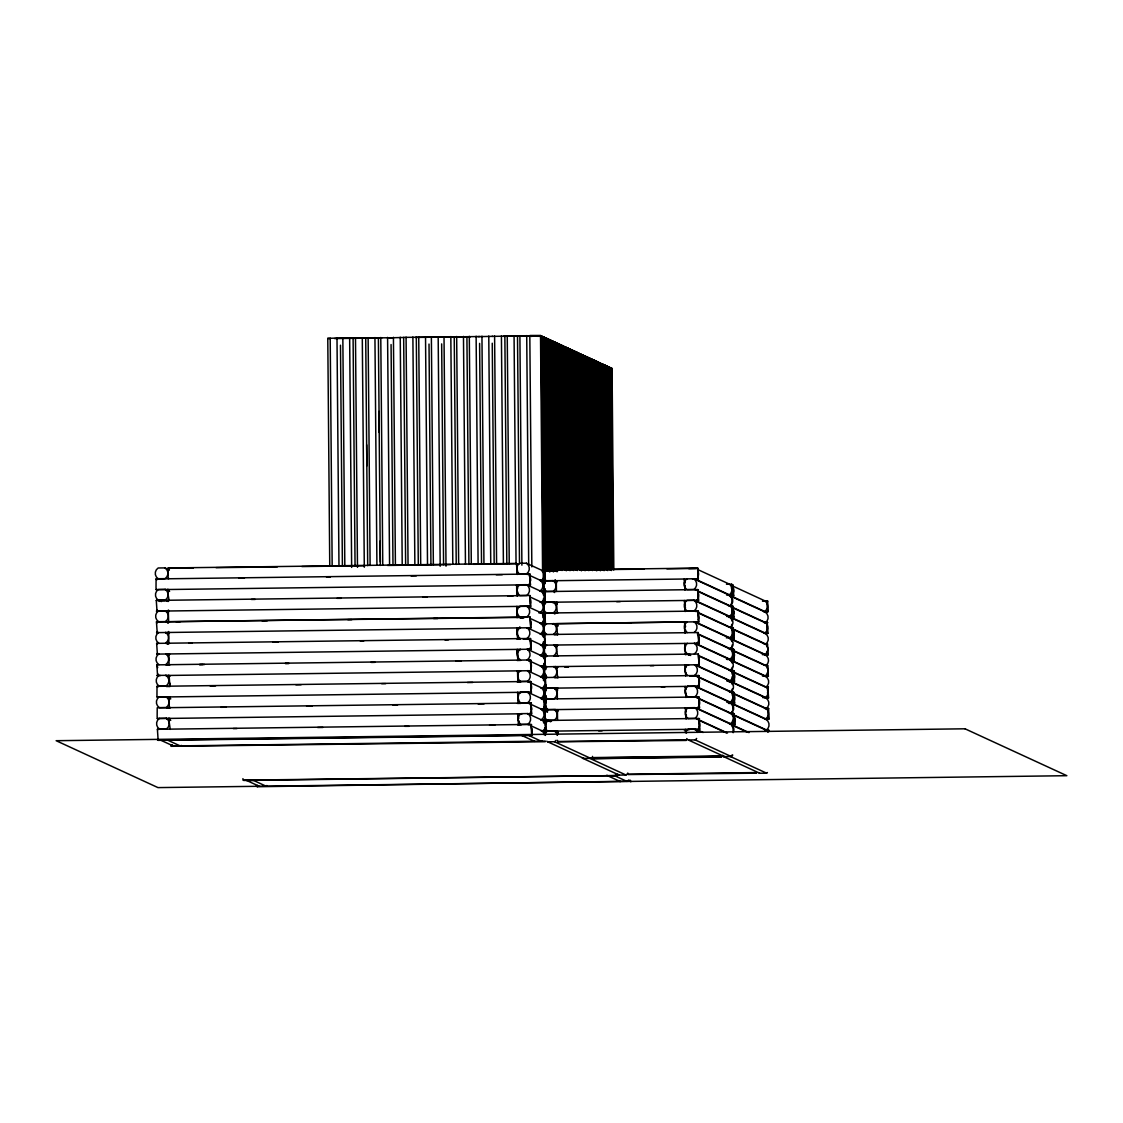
<?xml version="1.0" encoding="UTF-8"?>
<svg xmlns="http://www.w3.org/2000/svg" width="1123" height="1123" viewBox="0 0 1123 1123"><rect width="100%" height="100%" fill="white"/><g stroke="black" fill="none" stroke-linecap="round" stroke-linejoin="round"><path stroke-width="1.5" d="M517.464 570.287L517.24 574.471L516.482 563.423L168.169 567.985L168.113 577.236L168.268 578.738L168.997 578.429M517.661 591.765L517.422 595.948M518.405 677.702L518.166 681.886L517.422 670.838L518.363 674.544M518.601 699.18L518.363 703.363L517.605 692.315L518.545 696.021M518.784 720.657L518.545 724.84L517.801 713.807L518.77 718.538M156.911 589.364L156.181 589.673L156.013 588.171L156.083 578.935L529.677 574.035L530.421 585.083L526.926 585.125M557.387 735.256L557.626 731.073M685.241 585.883L685.002 590.066L684.244 579.019L685.184 582.725M685.423 607.361L685.184 611.544L684.44 600.51L685.409 605.241M686.167 693.298L685.942 697.481L685.184 686.434L686.069 689.143M686.364 714.775L686.125 718.959L685.367 707.911L686.307 711.617M545.75 644.981L545.02 645.29L544.866 643.788L544.936 634.551L698.141 632.544L698.885 643.577L695.404 643.633M731.466 588.382L731.705 584.199L726.483 584.255M732.224 674.305L732.463 670.122L728.981 670.164M732.407 695.783L732.645 691.6L729.164 691.642M734.793 724.686L734.049 713.638L734.793 724.686L731.312 724.728M767.57 690.968L767.809 686.771L768.553 697.818L765.072 697.86M170.078 683.275L169.868 686.448L169.11 675.4L169.854 676.383M546.269 685.395L546.059 688.553L545.301 677.506L698.52 675.513L699.264 686.546L695.783 686.602M685.591 629.863L685.367 633.035M685.971 672.831L685.746 676.004L685.002 664.956L685.886 667.666M685.339 732.561L685.563 729.403L686.49 733.094M732.617 716.249L732.828 713.091L729.346 713.133M767.206 646.974L767.43 643.816L763.949 643.858M767.388 668.466L767.613 665.293L764.131 665.335M157.782 673.688L157.585 675.906L156.841 664.858L530.421 659.959L531.179 671.007L527.67 671.049M556.32 580.703L556.404 591.442M557.331 603.977L556.503 602.181L557.261 613.228L557.401 611.867M557.541 645.444L556.882 645.149L556.643 650.385L557.626 656.183M557.724 666.936L557.064 666.627L556.826 671.863L557.822 677.674M557.247 688.104L557.345 698.857M685.746 652.295L685.563 654.512L684.805 643.465L685.69 646.174M767.992 731.957L768.174 729.739L764.693 729.782M157.164 610.098L157.023 611.459L156.279 600.412L529.859 595.513L530.618 606.56L527.108 606.602M157.36 631.575L157.22 632.937L156.462 621.889L530.056 617.004L530.8 628.038L527.291 628.094M157.543 653.053L157.402 654.414L156.644 643.367L530.238 638.482L530.997 649.529L527.487 649.571M257.364 785.37L257.223 786.718L630.887 781.215M545.259 579.791L545.118 581.153L544.36 570.105L697.58 568.098L698.324 579.145L693.102 579.215M546.564 730.161L546.438 731.522L545.68 720.475L698.885 718.467L699.643 729.515L694.421 729.585M557.584 633.344L557.443 634.706L556.685 623.658L684.623 621.988L685.591 626.732M617.439 774.21L617.299 775.572L243.719 780.457L242.891 778.66M527.852 692.54L531.361 692.484L530.618 681.45L157.023 686.335L156.953 695.586L157.122 697.074L157.852 696.765M528.049 714.017L531.558 713.975L530.8 702.928L157.22 707.813L157.15 717.064L157.304 718.566L158.048 718.257M168.745 632.431L168.829 643.17M157.402 729.304L158.146 740.338L531.74 735.453L531.979 731.27L530.982 724.405L157.402 729.304L158.062 729.599M168.927 653.923L169.026 664.662M170.135 707.322L169.391 707.616L169.236 706.128L169.306 696.878L170.12 698.674M545.315 741.096L171.735 745.995M529.677 574.035L530.421 585.083M529.859 595.513L530.618 606.56M530.056 617.004L530.8 628.038M530.238 638.482L530.997 649.529M530.421 659.959L531.179 671.007M530.618 681.45L531.361 692.484M543.181 580.296L543.939 591.344L543.841 580.605L539.672 580.338M530.8 702.928L531.558 713.975M543.364 601.774L544.122 612.821L544.023 602.082L539.854 601.83M695.039 600.665L698.52 600.623L697.762 589.575L544.557 591.582L545.301 602.63M530.982 724.405L531.74 735.453M543.56 623.265L544.304 634.298L544.22 623.56L540.051 623.307M695.221 622.142L698.703 622.1L697.945 611.052L544.739 613.06L545.497 624.107M543.743 644.742L544.501 655.79L544.402 645.037L540.233 644.784M695.6 665.111L699.082 665.069L698.324 654.021L545.118 656.029L545.048 665.279L545.216 666.767L545.946 666.472M543.925 666.22L544.683 677.267L544.585 666.529L540.416 666.276M544.122 687.711L544.866 698.745L544.781 688.006L540.612 687.753M694.225 708.094L699.447 708.037L698.703 696.99L545.497 698.997L545.427 708.234L545.581 709.736L546.325 709.427M544.304 709.189L545.062 720.236L544.964 709.483L540.795 709.231M540.991 730.708L544.487 730.666L544.262 734.849A6.401 6.359 -65.3 0 0 541.384 730.582M557.443 709.596L557.541 720.334M686.392 739.832L558.454 741.503M721.289 755.905L593.365 757.576M756.635 772.554L628.712 774.238M684.623 621.988L684.721 632.726M697.58 568.098L698.324 579.145M697.762 589.575L698.52 600.623M697.945 611.052L698.703 622.1M698.141 632.544L698.885 643.577M698.324 654.021L699.082 665.069M698.52 675.513L699.264 686.546M698.703 696.99L699.447 708.037M698.885 718.467L699.643 729.515M728.981 595.288L732.463 595.232L731.705 584.199M731.901 605.676L732.645 616.724L732.547 605.971L728.406 605.718M733.67 595.794L732.926 584.746L732.673 592.074L733.67 595.794L730.189 595.836M732.084 627.153L732.828 638.201L732.743 627.462L728.602 627.196M733.866 617.271L733.108 606.238L732.87 613.551L733.866 617.271L728.645 617.341M728.785 648.687L732.266 648.631L733.024 659.678L733.487 649.192L730.006 649.234M734.049 638.762L733.291 627.715L733.052 635.028L734.049 638.762L730.568 638.805M592.986 757.786L593.73 758.769L721.738 756.481M730.75 660.282L734.231 660.24L733.487 649.192M733.67 670.684L734.428 681.731L734.33 670.978L730.189 670.726M729.725 681.212L733.207 681.17L733.445 673.856L732.463 670.122M730.834 703.475A6.401 6.359 -65.3 0 0 729.978 702.844L733.403 702.647L732.645 691.6M734.61 703.209L733.852 692.161L733.614 699.475L734.61 703.209L729.389 703.279M730.104 724.167L733.586 724.124L733.824 716.811L732.828 713.091M767.051 600.847L767.809 611.895L767.711 601.156L763.57 600.889M763.752 622.381L767.234 622.324L767.009 627.575M764.51 633.414L767.992 633.372L767.234 622.324M764.693 654.906L768.174 654.849L767.43 643.816M764.889 676.383L768.371 676.341L767.613 665.293M767.992 708.262L768.736 719.296L768.651 708.557L764.51 708.304M329.755 566.132L327.776 338.374L336.998 338.051L378.395 337.798L380.346 565.473M378.226 337.855L392.755 337.742M389.4 337.826L403.859 337.476M405.642 565.15L403.662 337.377L470.34 336.802M492.056 336.367L530.154 335.819L503.23 336.339M415.342 337.447L480.111 336.521M531.839 566.89L529.817 335.623L539.798 335.454L541.174 335.777L543.335 582.823M541.174 335.777L529.817 335.623M541.833 336.395L544.557 583.384M545.666 571.677L543.616 336.9L541.525 337.026M544.276 337.518L546.873 570.498M548.094 571.06L546.073 338.037L543.967 338.163M549.329 571.621L547.294 338.599L546.017 338.683M550.537 570.428L548.515 339.16L546.41 339.286M551.758 570.989L549.737 339.722L548.473 339.806M552.979 571.551L550.958 340.283L548.866 340.409M555.408 570.933L553.4 341.406L552.137 341.504M554.046 342.01L556.615 571.481M557.822 570.302L555.829 342.529L554.565 342.613M556.489 343.133L559.029 569.108M560.251 569.67L558.285 343.652L556.18 343.778M558.931 344.27L561.472 570.231M562.679 569.052L560.728 344.775L558.622 344.901L561.949 345.351L563.9 569.614M561.949 345.351L560.672 345.435M565.122 570.175L563.17 345.912L561.079 346.038L564.392 346.474L566.357 570.737M567.564 569.543L565.613 347.035L564.35 347.119M566.273 347.639L568.785 570.105M570.007 570.666L568.056 348.158L566.792 348.242M568.715 348.776L571.214 569.487M572.435 570.049L570.512 349.281L568.406 349.407M571.172 349.899L573.656 570.61M574.864 569.417L572.955 350.418L570.863 350.544M573.614 351.022L576.085 569.979M577.306 570.554L575.397 351.541L573.306 351.667M578.513 569.361L576.618 352.103L575.355 352.187M579.735 569.923L577.84 352.664L575.748 352.79M582.177 569.291L580.296 353.787L579.019 353.885M580.956 354.405L583.399 569.852M584.62 570.428L582.739 354.924L581.461 355.008M583.399 355.528L585.827 569.235M587.048 569.796L585.181 356.047L583.09 356.173M585.841 356.651L588.27 570.358M589.477 569.164L587.624 357.17L585.532 357.296M590.698 569.74L588.845 357.732L587.582 357.816M591.919 570.302L590.066 358.293L587.975 358.419M593.126 569.108L591.302 358.855L590.024 358.953M594.348 569.67L592.523 359.416L590.417 359.542M596.776 570.793L594.951 360.539L593.674 360.623M595.611 361.157L597.983 569.6M599.219 570.161L597.394 361.662L596.131 361.76M598.054 362.28L600.44 570.723M601.647 569.543L599.836 362.799L597.745 362.926M600.496 363.403L602.869 570.105M604.09 570.666L602.279 363.922L600.187 364.049M605.297 569.473L603.514 364.484L602.237 364.568M606.518 570.035L604.736 365.045L602.63 365.172M607.74 570.596L605.957 365.607L604.679 365.691M608.947 569.417L607.178 366.168L605.086 366.295M607.838 366.786L610.168 569.979M611.389 570.54L609.621 367.305L608.357 367.389M610.28 367.909L612.596 569.347M613.832 569.908L612.063 368.428L609.971 368.555M543.883 710.775L544.304 694.955M545.539 695.516L545.666 711.28L544.402 711.378M477.935 336.661L492.758 336.353M381.806 337.953L334.626 338.57M169.419 569.951L164.969 567.901L158.161 567.985A6.401 6.359 -65.3 0 0 158.175 578.738M529.242 575.215L541.286 580.759A6.401 6.359 -65.3 0 0 541.202 570.021L526.378 563.199L519.57 563.297A6.401 6.359 -65.3 0 0 519.584 574.035M168.169 567.985L193.338 567.971M216.093 567.677L277.353 566.876M301.862 566.554L364.863 565.725M387.617 565.431L450.632 564.602M473.387 564.308L517.141 563.732L517.366 566.146M544.36 570.105L558.959 570.217M581.588 569.923L644.265 569.108M666.894 568.814L698.239 568.406M688.792 568.659L695.6 568.561M158.259 578.724L165.067 578.64A6.401 6.359 -65.3 0 0 164.969 567.901M519.668 574.035L526.476 573.937A6.401 6.359 -65.3 0 0 526.378 563.199M238.946 578.12L244.449 578.078M326.456 576.969L330.387 576.955M411.06 575.902L416.324 575.832M496.226 574.751L502.276 574.709M526.827 574.386L530.337 574.344M540.331 580.647L543.841 580.605M556.25 582.051L553.12 580.605L546.311 580.703A6.401 6.359 -65.3 0 0 543.686 584.016M686.897 578.864L693.705 578.766L729.824 595.401A6.401 6.359 -65.3 0 1 729.922 606.139L698.506 591.681M544.458 580.844L687.22 578.977M692.442 578.906L697.664 578.836M553.821 581.026L557.303 580.984M169.601 591.428L165.165 589.378L158.357 589.477A6.401 6.359 -65.3 0 0 158.371 600.215L161.403 601.577M526.575 584.69L519.752 584.774A6.401 6.359 -65.3 0 0 519.851 595.513L526.659 595.429A6.401 6.359 -65.3 0 0 526.575 584.69L541.384 591.512A6.401 6.359 -65.3 0 1 541.483 602.251L530.982 597.408M156.181 589.673L529.775 584.774M165.614 589.856L169.124 589.814M516.398 585.265L519.907 585.223M539.77 591.077L543.279 591.035M540.43 591.386L543.939 591.344M546.396 591.442L553.204 591.344A6.401 6.359 -65.3 0 0 553.12 580.605M694.94 589.926L698.422 589.884M158.441 600.215L165.249 600.117L168.225 601.493M156.279 600.412L169.208 600.552M251.384 599.443L255.16 599.429M337.139 598.32L341.097 598.306M422.908 597.197L427.035 597.169M507.722 596.116L512.986 596.046M165.151 600.735L160.042 600.805A6.401 6.359 -65.3 0 0 159.213 601.465M726.581 595.008L732.463 595.232M729.529 595.541L733.01 595.499M540.514 602.125L544.023 602.082M556.447 603.542L553.302 602.096L546.494 602.181A6.401 6.359 -65.3 0 0 543.869 605.494M693.888 600.258L687.079 600.342A6.401 6.359 -65.3 0 0 687.178 611.08L693.986 610.996A6.401 6.359 -65.3 0 0 693.888 600.258L730.006 616.892A6.401 6.359 -65.3 0 1 730.933 626.971M544.641 602.321L697.86 600.314M552.263 602.532L557.499 602.475M616.681 601.689L620.177 601.647M762.489 601.226L767.711 601.156M158.54 610.954L165.348 610.87L168.31 612.232M531.165 618.899L541.665 623.728A6.401 6.359 -65.3 0 0 541.567 612.99L526.757 606.167L519.949 606.252A6.401 6.359 -65.3 0 0 519.963 616.99M156.364 611.151L529.958 606.252M165.797 611.333L169.306 611.291M516.58 606.743L520.089 606.701M539.952 612.568L543.462 612.512M538.858 612.891L544.122 612.821M554.102 613.256L557.584 613.214M695.123 611.403L698.604 611.361M763.668 611.642L767.149 611.586M764.328 611.937L767.809 611.895M168.408 622.97L165.446 621.609L158.638 621.693A6.401 6.359 -65.3 0 1 158.455 610.954M169.208 611.263L168.548 610.954L168.366 613.172L168.647 621.693L517.605 617.439L516.861 606.392L516.945 617.131M165.895 622.072L169.405 622.03L168.647 621.693M176.311 621.903L179.919 621.889M262.066 620.78L267.316 620.71M347.835 619.657L351.808 619.643M433.59 618.534L437.745 618.52M516.678 617.482L524.666 617.51M726.763 616.485L731.985 616.415M729.164 616.766L732.645 616.724M729.725 617.018L733.207 616.976M540.71 623.602L544.22 623.56M544.837 623.812L698.043 621.805M552.46 624.023L557.682 623.953M627.448 623.054L630.958 622.998M764.412 622.675L767.893 622.633M156.56 632.628L530.14 627.743M165.979 632.825L169.489 632.768M516.777 628.22L520.286 628.178M540.135 634.046L543.644 634.004M540.795 634.355L544.304 634.298M554.299 634.734L557.78 634.692M763.851 633.119L767.992 633.372M166.078 643.563L169.587 643.507M188.748 643.226L192.244 643.184M272.763 642.131L278.336 642.089M360.272 640.98L363.768 640.938M444.961 639.913L448.456 639.857M516.861 638.959L520.37 638.917M523.15 639.015L530.898 638.776M726.342 637.822L732.182 637.892M729.346 638.243L732.828 638.201M729.908 638.496L733.389 638.454M540.893 645.093L544.402 645.037M546.873 645.135L698.239 643.282M557.864 645.43L554.383 645.472A6.401 6.359 -65.3 0 0 555.141 644.953M156.743 654.105L530.337 649.22M166.176 654.302L169.685 654.26M516.959 649.712L520.468 649.656M729.445 648.982L732.926 648.94L734.231 660.24M730.666 649.543L734.147 649.501M540.331 655.523L543.841 655.481M540.991 655.832L544.501 655.79M554.481 656.225L557.963 656.169M685.058 654.512L690.28 654.442M762.292 654.625L768.174 654.849M199.431 664.577L204.681 664.507M285.2 663.454L288.695 663.398M370.955 662.331L374.464 662.275M456.724 661.208L460.219 661.152M166.26 665.041L169.77 664.998M199.585 664.605L203.095 664.563M285.537 663.482L289.046 663.44M371.474 662.359L374.984 662.317M455.671 661.25L460.921 661.18M517.057 660.45L520.567 660.408M527.571 660.31L531.081 660.268M726.525 659.299L729.936 659.257A6.401 6.359 -65.3 0 0 729.838 648.518L697.692 633.709M727.143 659.44L732.364 659.383M729.543 659.72L733.024 659.678M730.09 659.987L733.572 659.931M545.216 666.767L698.422 664.76M554.58 666.964L558.061 666.922M565.023 666.823L568.505 666.781M650.329 665.714L653.811 665.658M685.156 665.251L688.638 665.209M564.729 666.837L568.238 666.795M159.101 675.4L165.909 675.316L168.871 676.678M156.939 675.597L160.435 675.555M165.699 675.485L530.519 670.698M166.358 675.779L169.868 675.737M517.141 671.189L520.651 671.147M729.627 670.473L733.122 670.431M540.514 677.015L544.023 676.958M541.174 677.309L544.683 677.267M554.664 677.702L558.145 677.66M690.463 675.92L699.166 675.807M689.733 676.06L696.541 675.976L730.217 691.487A6.401 6.359 -65.3 0 1 730.301 702.226L726.904 702.268M762.489 676.102L768.371 676.341M520.609 681.436L527.417 681.352L542.227 688.174M166.457 686.532L169.966 686.476M210.127 685.914L215.56 685.886M295.882 684.791L301.132 684.721M381.652 683.668L385.694 683.654M467.421 682.545L472.671 682.475M517.24 681.928L520.749 681.886M527.768 681.787L531.277 681.745M726.707 680.791L730.118 680.749A6.401 6.359 -65.3 0 0 730.02 670.01L699.404 655.902M727.325 680.931L733.207 681.17M728.546 681.493L733.768 681.422M729.206 681.787L734.428 681.731M554.046 688.02L547.238 688.104A6.401 6.359 -65.3 0 0 547.336 698.843L554.144 698.759A6.401 6.359 -65.3 0 0 554.046 688.02L557.19 689.466M687.823 686.265L694.646 686.181L730.764 702.816A6.401 6.359 -65.3 0 1 730.848 713.554L699.447 699.096M545.399 688.259L698.604 686.251M554.762 688.441L558.243 688.399M661.307 687.065L664.816 687.009M764.974 687.122L768.455 687.079M159.284 696.878L166.106 696.793L170.794 698.815M527.501 692.091L520.693 692.189A6.401 6.359 -65.3 0 0 520.707 702.928L527.599 702.83L542.409 709.652A6.401 6.359 -65.3 0 0 542.325 698.913L527.501 692.091A6.401 6.359 -65.3 0 1 527.599 702.83M157.122 697.074L530.702 692.189M166.555 697.271L170.05 697.215M517.338 692.666L520.847 692.624M729.824 691.95L733.305 691.908M540.696 698.492L544.206 698.45M541.356 698.801L544.866 698.745M695.881 697.341L699.362 697.285M762.671 697.58L768.553 697.818M166.639 708.009L170.149 707.967M221.02 707.293L226.27 707.223M306.579 706.142L312.222 706.1M392.896 705.047L397.584 704.949M478.103 703.896L484.097 703.854M517.422 703.419L520.932 703.363M527.95 703.279L531.46 703.223M727.522 702.408L733.403 702.647M728.729 702.97L733.951 702.9M728.574 703.419L731.971 703.377L765.647 718.874A6.401 6.359 -65.3 0 0 765.563 708.136L733.417 693.34M541.454 709.539L544.964 709.483M547.434 709.582L554.243 709.497L557.387 710.943M733.165 732.701A6.401 6.359 -65.3 0 0 730.947 724.293L694.828 707.658L688.02 707.757A6.401 6.359 -65.3 0 0 688.034 718.495M545.581 709.736L698.801 707.729M554.944 709.918L558.426 709.876M765.17 708.613L768.651 708.557M159.48 718.369L166.288 718.271L170.738 720.32M527.698 713.568L520.89 713.667A6.401 6.359 -65.3 0 0 520.974 724.405L527.782 724.321A6.401 6.359 -65.3 0 0 527.698 713.568L542.507 720.39A6.401 6.359 -65.3 0 1 542.606 731.143L530.561 725.584M157.304 718.566L522.125 713.779M527.389 713.709L530.898 713.667M166.737 718.748L170.247 718.706L169.489 718.369L169.25 722.552L170.247 729.403M517.521 714.158L521.03 714.102M730.006 713.428L733.487 713.386M540.893 719.969L544.402 719.927M541.553 720.278L545.062 720.236M544.852 717.078A6.401 6.359 -65.3 0 0 547.448 720.334L554.327 720.236A6.401 6.359 -65.3 0 0 554.243 709.497M688.104 718.495L694.926 718.397A6.401 6.359 -65.3 0 0 694.828 707.658M545.68 720.475L551.561 720.713M696.063 718.818L699.545 718.776M551.561 720.84L548.164 720.882A6.401 6.359 -65.3 0 0 547.238 721.542M764.595 719.043L768.09 719.001M765.254 719.352L768.736 719.296M233.247 728.574L236.981 728.574M317.669 727.507L322.933 727.437M404.785 726.328L408.87 726.314M489.558 725.261L494.808 725.191M517.619 724.896L521.128 724.854M528.133 724.756L531.642 724.714M729.445 723.872L733.586 724.124M730.652 724.433L734.133 724.377M541.637 731.017L545.146 730.975L545.455 735.411M547.617 731.073L554.425 730.975L557.57 732.421M701.299 732.042L695.011 729.15L688.202 729.234A6.401 6.359 -65.3 0 0 685.662 732.547M545.778 731.213L698.983 729.206M598.587 730.848L602.139 730.792M683.977 729.711L689.199 729.655M765.353 730.09L768.834 730.048L769.002 731.536M157.501 740.043L531.081 735.144M170.836 744.802L171.005 746.304L545.245 741.713M546.789 741.18A6.401 6.359 -65.3 0 0 547.631 741.812L554.523 741.727L590.642 758.348A6.401 6.359 -65.3 0 0 591.47 757.702M686.729 738.569A6.401 6.359 -65.3 0 0 688.301 739.973L695.109 739.889L731.227 756.523A6.401 6.359 -65.3 0 0 732.772 755.077M557.555 740.324L557.724 741.812L686.307 740.436M592.467 756.397L592.635 757.885L721.219 756.509M590.642 758.348L583.062 758.46L619.18 775.095L625.988 775.01A6.401 6.359 -65.3 0 0 627.532 773.565M722.791 755.99A6.401 6.359 -65.3 0 0 723.647 756.635L731.227 756.523M593.07 758.474L721.654 757.099M627.813 773.045L627.968 774.547L756.565 773.171M767.402 772.512A6.401 6.359 -65.3 0 1 766.574 773.171L759.766 773.256L723.647 756.635M243.059 780.162L617.299 775.572M266.839 785.51A6.401 6.359 -65.3 0 1 266.011 786.17L253.644 780.471L246.835 780.555L259.202 786.254M606.925 775.193A6.401 6.359 -65.3 0 0 607.782 775.825L614.66 775.74L627.041 781.44A6.401 6.359 -65.3 0 0 628.585 779.994M541.679 337.097L544.837 337.476M544.122 338.234L547.294 338.599M546.564 339.357L549.737 339.722M549.007 340.48L552.179 340.845L554.186 570.372M553.892 342.726L557.05 343.091M556.334 343.849L559.507 344.214M566.118 348.355L569.291 348.72M568.561 349.478L571.733 349.857M571.003 350.615L574.176 350.98M573.446 351.738L576.618 352.103M575.902 352.861L579.061 353.226L580.97 570.484M580.788 355.107L583.96 355.486M583.23 356.244L586.403 356.609M585.687 357.367L588.845 357.732M588.129 358.49L591.302 358.855M590.558 359.613L593.73 359.978L595.555 570.231M595.443 361.859L598.615 362.238M597.899 362.982L601.058 363.361M600.342 364.119L603.514 364.484M602.784 365.242L605.957 365.607M605.227 366.365L608.399 366.73M607.669 367.488L610.842 367.867M543.729 711.477L546.241 711.547L546.185 706.283M543.841 337.672L546.073 338.037M546.283 338.809L548.515 339.16M548.726 339.932L550.958 340.283M552.376 341.617L554.608 341.968M556.053 343.301L558.285 343.652M558.496 344.424L560.728 344.775M560.939 345.547L563.17 345.912M564.616 347.246L566.834 347.597M570.723 350.053L572.955 350.418M573.165 351.19L575.397 351.541M575.622 352.313L577.84 352.664M579.286 353.998L581.517 354.349M585.392 356.819L587.624 357.17M587.848 357.942L590.066 358.293M590.291 359.065L592.523 359.416M593.941 360.75L596.173 361.101M597.604 362.434L599.836 362.799M600.061 363.571L602.279 363.922M602.504 364.694L604.736 365.045M604.946 365.817L607.178 366.168M542.395 336.339L531.039 336.184L531.698 336.479M542.241 336.577L543.616 336.9M552.025 341.083L553.4 341.406M554.453 342.192L555.829 342.529M564.237 346.698L565.613 347.035M566.68 347.835L568.056 348.158M569.122 348.958L570.512 349.281M578.906 353.464L580.296 353.787M581.349 354.587L582.739 354.924M583.792 355.71L585.181 356.047M593.562 360.202L594.951 360.539M596.004 361.339L597.394 361.662M608.231 366.968L609.621 367.305M610.687 368.091L612.063 368.428M544.29 710.957L545.666 711.28M329.53 338.57L327.776 338.374M698.66 569.979L729.276 584.072A6.401 6.359 -65.3 0 1 729.374 594.811L695.699 579.314A6.401 6.359 -65.3 0 0 696.527 578.654M730.947 585.223L764.623 600.735A6.401 6.359 -65.3 0 1 764.721 611.474L731.031 595.962M697.313 590.754L729.459 605.55A6.401 6.359 -65.3 0 1 729.557 616.302L695.881 600.791A6.401 6.359 -65.3 0 0 696.709 600.131M732.659 607.403L764.805 622.212A6.401 6.359 -65.3 0 1 764.903 632.951L731.227 617.439A6.401 6.359 -65.3 0 0 732.056 616.78M732.28 607.613L765.268 622.802A6.401 6.359 -65.3 0 0 765.17 612.063L729.052 595.429A6.401 6.359 -65.3 0 1 731.213 597.717M697.509 612.232L729.655 627.041A6.401 6.359 -65.3 0 1 729.739 637.78L696.063 622.268A6.401 6.359 -65.3 0 0 696.906 621.609M698.688 613.158L728.532 626.901M734.386 629.596L765.002 643.69A6.401 6.359 -65.3 0 1 765.086 654.428L731.41 638.931A6.401 6.359 -65.3 0 0 732.252 638.271M734.035 629.821L765.451 644.279A6.401 6.359 -65.3 0 0 765.353 633.54L729.234 616.906A6.401 6.359 -65.3 0 1 731.396 619.194M730.989 639.113L765.549 655.018A6.401 6.359 -65.3 0 1 766.476 665.111M697.313 633.919L730.287 649.108A6.401 6.359 -65.3 0 0 730.203 638.369L694.07 621.735A6.401 6.359 -65.3 0 1 694.168 632.474M734.568 651.073L765.184 665.167A6.401 6.359 -65.3 0 1 765.282 675.92L731.606 660.408A6.401 6.359 -65.3 0 0 732.435 659.748M734.231 651.298L764.061 665.041M729.936 659.257L696.26 643.746A6.401 6.359 -65.3 0 0 697.088 643.086M731.185 660.591L765.732 676.509A6.401 6.359 -65.3 0 1 765.83 687.248M556.811 582.57L553.751 581.167A6.401 6.359 -65.3 0 0 555.295 579.721M700.64 656.843L730.483 670.585A6.401 6.359 -65.3 0 0 730.385 659.847L694.267 643.212A6.401 6.359 -65.3 0 1 694.351 653.951M733.221 671.849L765.367 686.658A6.401 6.359 -65.3 0 1 765.465 697.397L731.789 681.886A6.401 6.359 -65.3 0 0 732.617 681.226M734.414 672.775L764.258 686.518M690.687 655.495L687.543 654.049A6.401 6.359 -65.3 0 1 687.374 643.311M544.557 591.582L545.301 592.579M730.118 680.749L696.442 665.237A6.401 6.359 -65.3 0 0 697.271 664.577M697.692 676.888L694.547 675.442A6.401 6.359 -65.3 0 0 694.449 664.704L730.568 681.338A6.401 6.359 -65.3 0 1 730.666 692.077L700.822 678.334M734.596 694.267L764.44 708.009M544.739 613.06L545.483 614.056M730.301 702.226L696.625 686.715A6.401 6.359 -65.3 0 0 698.183 685.269M729.978 702.844L766.111 719.464A6.401 6.359 -65.3 0 1 766.195 730.217L733.221 715.028M556.685 623.658L557.584 626.367M558.201 625.736L553.485 623.574A6.401 6.359 -65.3 0 1 553.583 634.313M733.6 714.818L765.746 729.627A6.401 6.359 -65.3 0 1 767.907 731.901M523.009 618.366L520.033 616.99L526.855 616.906A6.401 6.359 -65.3 0 0 526.757 606.167M748.999 732.603L732.168 724.854A6.401 6.359 -65.3 0 0 734.709 721.542M731.747 725.037L747.441 732.266M556.826 646.497L553.681 645.051A6.401 6.359 -65.3 0 1 553.765 655.79M698.436 719.646L727.522 733.038M699.629 720.573L726.328 732.87M697.004 729.683L703.124 732.505M557.008 667.988L553.864 666.543A6.401 6.359 -65.3 0 1 553.962 677.281M766.574 773.171L730.455 756.537A6.401 6.359 -65.3 0 0 731.999 755.091M688.301 739.973L724.419 756.607A6.401 6.359 -65.3 0 1 722.763 755.203M545.301 677.506L546.045 678.503M557.752 689.985L554.692 688.567A6.401 6.359 -65.3 0 0 555.52 687.908M545.497 698.997L546.311 700.794M557.934 711.463L554.874 710.059A6.401 6.359 -65.3 0 0 555.703 709.399M544.444 710.719L543.757 706.914M547.519 720.334L550.663 721.78M558.131 732.94L555.057 731.536A6.401 6.359 -65.3 0 0 555.899 730.876M625.988 775.01L589.87 758.376A6.401 6.359 -65.3 0 0 590.698 757.716M547.715 741.812L583.834 758.446A6.401 6.359 -65.3 0 1 582.991 757.814M630.803 781.833L629.989 780.036M522.293 735.705L534.66 741.405A6.401 6.359 -65.3 0 1 533.818 740.773M607.852 775.825L620.219 781.524M156.083 578.935L156.841 579.917M169.026 589.772L168.366 589.477L168.127 594.713L169.11 600.51M156.462 621.889L157.206 622.872M168.506 633.709L165.544 632.347A6.401 6.359 -65.3 0 1 165.628 643.086M156.644 643.367L157.402 644.363M168.689 655.2L165.727 653.825A6.401 6.359 -65.3 0 1 165.825 664.563M156.841 664.858L157.725 667.567M157.023 686.335L157.767 687.332M257.223 786.718L256.479 785.735M517.506 335.988L519.5 563.746M504.859 336.142L506.824 563.816M466.915 336.647L468.909 564.42M454.239 336.718L456.233 564.476M416.31 337.209L418.289 564.981M365.719 337.869L367.698 565.641M353.099 338.135L355.05 565.81M767.332 633.077L767.023 628.627M767.514 654.555L767.248 651.158M767.711 676.032L767.43 672.635M767.893 697.523L767.57 692.021M731.803 594.937L731.522 591.54M732.547 680.861L732.238 676.425M732.743 702.338L732.463 698.941M732.926 723.83L732.645 720.433M545.02 570.4L545.188 571.902M516.762 595.653L516.664 584.915L517.605 588.606M168.829 568.294L168.997 569.782M611.403 368.119L613.172 569.614M610.182 367.558L611.951 569.052M608.961 366.996L610.744 570.231M607.74 366.435L609.508 569.67M606.518 365.873L608.287 569.108M605.297 365.312L607.08 570.302M604.076 364.736L605.859 569.74M602.854 364.175L604.637 569.179M601.633 363.613L603.43 570.358M600.398 363.052L602.209 569.796M599.177 362.49L600.987 569.235M597.955 361.929L599.78 570.428M596.734 361.367L598.559 569.866M595.513 360.806L597.338 569.291M594.292 360.244L596.131 570.484M593.07 359.669L594.895 569.923M591.863 359.121L593.702 569.361M590.642 358.56L592.481 570.554M589.421 357.998L591.26 569.993M588.185 357.437L590.038 569.431M586.964 356.861L588.831 570.624M585.743 356.3L587.61 570.063M584.521 355.738L586.388 569.487M583.3 355.177L585.181 570.681M582.079 354.615L583.96 570.119M580.858 354.054L582.739 569.558M579.636 353.492L581.532 570.751M578.415 352.931L580.31 570.175M577.18 352.355L579.075 569.614M575.959 351.794L577.854 569.052M574.737 351.232L576.646 570.245M573.516 350.671L575.425 569.684M572.295 350.109L574.204 569.122M571.074 349.548L572.997 570.302M569.852 348.986L571.775 569.74M568.631 348.425L570.554 569.179M567.41 347.863L569.347 570.372M566.174 347.288L568.126 569.81M564.953 346.726L566.904 569.249M563.732 346.165L565.697 570.428M562.511 345.603L564.462 569.866M561.289 345.042L563.241 569.305M560.068 344.48L562.033 570.498M558.847 343.919L560.812 569.937M557.626 343.357L559.591 569.375M556.39 342.796L558.384 570.554M555.169 342.22L557.176 571.747M553.948 341.659L555.955 571.186M552.741 341.111L554.748 570.624M551.519 340.55L553.541 571.818M550.298 339.988L552.319 571.256M549.077 339.413L551.098 570.695M547.856 338.851L549.891 571.874M546.634 338.29L548.67 571.312M545.413 337.728L547.448 570.751M544.192 337.167L546.213 570.189M547.42 708.599L547.462 712.108M546.859 708.346L546.887 711.842M542.956 336.605L545.118 583.651M545.16 588.901L545.216 594.151M545.736 653.726L545.764 657.236M545.834 665.995L545.862 669.49M545.918 674.755L545.946 678.25M546.003 685.269L546.045 690.519M546.101 695.783L546.157 702.787M544.599 588.634L544.739 604.413M545.09 644.7L545.118 648.21M545.16 653.474L545.202 656.969M545.273 665.728L545.301 669.238M545.343 674.488L545.385 677.997M545.441 685.002L545.497 692.007M541.735 336.044L543.897 583.076M543.939 588.34L544.009 595.344M544.037 598.854L544.079 604.104M544.136 611.109L544.192 616.373M544.22 619.868L544.276 626.887M544.318 632.137L544.374 637.401M544.416 642.651L544.458 647.901M544.529 654.92L544.557 658.415M544.599 663.679L544.641 668.929M544.697 674.193L544.739 679.443M544.795 686.448L544.837 691.712M544.88 695.207L545.006 710.985M543.392 589.828L543.434 595.092M543.476 598.587L543.518 603.851M543.588 612.611L543.686 623.125M543.771 633.625L543.799 637.134M543.855 642.398L543.883 645.893M543.953 654.653L543.995 658.162M544.037 663.412L544.065 666.922M544.122 673.926L544.178 679.19M544.234 686.195L544.276 691.445M540.514 335.482L542.577 572M542.928 612.302L542.985 617.566M543.013 621.061L543.041 624.57M543.111 633.33L543.153 636.825M543.195 642.089L543.223 645.599M543.504 677.127L543.532 680.636M543.686 698.155L543.714 701.664M543.602 719.492L543.63 723.001M526.715 335.566L528.708 565.094M519.893 335.651L521.9 565.178M514.067 335.735L516.047 563.507M507.245 335.819L509.238 563.592M501.42 335.903L503.399 563.662M494.597 335.988L496.591 563.76M492.253 343.231L494.176 563.985M488.772 336.072L490.751 563.83M481.949 336.156L483.943 563.928M479.605 343.385L481.528 564.153M476.124 336.226L478.103 563.999M469.302 336.324L471.295 564.083M463.476 336.395L465.455 564.167M456.668 336.479L458.647 564.251M450.828 336.563L452.808 564.336M444.02 336.647L446.013 566.174M441.662 343.891L443.585 564.644M438.181 336.732L440.174 566.245M431.372 336.816L433.352 564.588M429.014 344.059L430.937 564.813M425.533 336.9L427.512 564.658M418.725 336.984L420.704 564.757M412.885 337.054L414.864 564.827M406.077 337.153L408.056 564.911M400.237 337.223L402.216 564.995M393.429 337.307L395.408 565.08M391.071 344.55L392.994 565.304M387.589 337.391L389.569 565.164M380.781 337.476L382.761 565.248M379.027 411.397L379.209 432.411M380.164 541.047L380.346 562.062M374.942 337.56L376.921 565.318M368.133 337.644L370.113 565.416M366.674 444.848L366.856 465.877M362.294 337.728L364.301 567.241M355.486 337.812L357.479 567.326M349.646 337.883L351.653 567.41M342.838 337.981L344.817 565.739M340.48 345.21L342.403 565.978M336.998 338.051L338.978 565.824M330.19 338.135L332.169 565.908M166.864 600.721A6.401 6.359 -65.3 0 1 167.706 601.352M168.492 610.014A6.401 6.359 -65.3 0 1 166.948 611.459M165.165 589.378A6.401 6.359 -65.3 0 1 165.249 600.117M540.261 601.689A6.401 6.359 -65.3 0 1 540.345 612.428M530.477 599.233A6.401 6.359 -65.3 0 1 530.519 603.416M528.807 606.069A6.401 6.359 -65.3 0 1 527.978 606.729M167.594 589.322A6.401 6.359 -65.3 0 1 166.766 589.982M540.065 580.198A6.401 6.359 -65.3 0 1 540.163 590.937M529.27 575.917A6.401 6.359 -65.3 0 1 530.589 580.9M530.337 581.925A6.401 6.359 -65.3 0 1 529.34 583.806M528.624 584.592A6.401 6.359 -65.3 0 1 527.796 585.251M167.229 643.676A6.401 6.359 -65.3 0 1 168.071 644.307M158.736 643.17A6.401 6.359 -65.3 0 1 158.652 632.431M540.626 644.644A6.401 6.359 -65.3 0 1 540.725 655.383M528.259 638.945A6.401 6.359 -65.3 0 1 529.101 639.591M530.421 641.233A6.401 6.359 -65.3 0 1 530.477 647.353M529.902 648.252A6.401 6.359 -65.3 0 1 528.357 649.698M520.146 638.482A6.401 6.359 -65.3 0 1 520.047 627.743M167.046 622.198A6.401 6.359 -65.3 0 1 167.888 622.83M168.689 631.491A6.401 6.359 -65.3 0 1 167.145 632.937M165.348 610.87A6.401 6.359 -65.3 0 1 165.446 621.609M540.444 623.167A6.401 6.359 -65.3 0 1 540.542 633.905M530.674 620.724A6.401 6.359 -65.3 0 1 530.702 624.893M529.003 627.546A6.401 6.359 -65.3 0 1 528.161 628.206M520.426 627.659A6.401 6.359 -65.3 0 1 519.71 626.901M520.342 618.212A6.401 6.359 -65.3 0 1 521.184 617.566M553.302 602.096A6.401 6.359 -65.3 0 1 553.4 612.835L546.592 612.919A6.401 6.359 -65.3 0 1 543.911 609.677M697.945 592.326A6.401 6.359 -65.3 0 1 698.001 598.447M553.85 591.905A6.401 6.359 -65.3 0 1 554.692 592.537M544.88 600.454A6.401 6.359 -65.3 0 1 544.178 598.461M544.416 595.316A6.401 6.359 -65.3 0 1 545.399 593.435M546.311 591.442A6.401 6.359 -65.3 0 1 543.714 588.185M697.762 570.849A6.401 6.359 -65.3 0 1 697.818 576.969M554.495 571.06A6.401 6.359 -65.3 0 0 553.653 570.428L546.845 570.512A6.401 6.359 -65.3 0 0 545.932 571.172M546.017 580.619A6.401 6.359 -65.3 0 1 545.216 571.958M693.705 578.766A6.401 6.359 -65.3 0 1 693.789 589.519L686.981 589.603A6.401 6.359 -65.3 0 1 686.813 578.864M546.887 655.888A6.401 6.359 -65.3 0 1 544.009 651.607M543.995 649.487A6.401 6.359 -65.3 0 1 546.789 645.135M697.734 634.411A6.401 6.359 -65.3 0 1 698.759 636.264M699.025 637.288A6.401 6.359 -65.3 0 1 699.053 639.394M698.801 640.433A6.401 6.359 -65.3 0 1 697.804 642.3M545.259 643.409A6.401 6.359 -65.3 0 1 544.557 641.415M698.141 613.818A6.401 6.359 -65.3 0 1 698.183 619.924M545.146 621.931A6.401 6.359 -65.3 0 1 544.711 620.963M544.683 616.794A6.401 6.359 -65.3 0 1 545.104 615.811M554.032 613.383A6.401 6.359 -65.3 0 1 554.874 614.014M546.775 634.397A6.401 6.359 -65.3 0 1 544.178 631.154M544.136 626.971A6.401 6.359 -65.3 0 1 546.676 623.658M687.276 632.558A6.401 6.359 -65.3 0 1 687.192 621.819M733.993 610.982A6.401 6.359 -65.3 0 1 733.768 614.127M731.831 620.163A6.401 6.359 -65.3 0 1 732.098 621.187M731.873 624.332A6.401 6.359 -65.3 0 1 731.452 625.314M732.519 586.627A6.401 6.359 -65.3 0 1 733.824 591.61M733.572 592.649A6.401 6.359 -65.3 0 1 732.589 594.516M731.649 598.671A6.401 6.359 -65.3 0 1 731.677 602.854M731.255 603.823A6.401 6.359 -65.3 0 1 730.694 604.721M733.67 651.944A6.401 6.359 -65.3 0 1 733.726 658.064M729.613 659.875A6.401 6.359 -65.3 0 1 732.21 663.117M732.238 667.301A6.401 6.359 -65.3 0 1 731.831 668.269M731.255 669.168A6.401 6.359 -65.3 0 1 730.54 669.954M733.923 631.435A6.401 6.359 -65.3 0 1 733.951 635.604M729.417 638.383A6.401 6.359 -65.3 0 1 732.014 641.64M732.308 644.784A6.401 6.359 -65.3 0 1 731.635 646.792M731.059 647.69A6.401 6.359 -65.3 0 1 730.343 648.476M254.472 779.811A6.401 6.359 -65.3 0 1 253.644 780.471M246.751 780.555A6.401 6.359 -65.3 0 1 245.909 779.924M615.502 775.081A6.401 6.359 -65.3 0 1 614.66 775.74M620.149 781.524A6.401 6.359 -65.3 0 1 619.306 780.892M168.534 696.723A6.401 6.359 -65.3 0 1 167.706 697.383M165.909 675.316A6.401 6.359 -65.3 0 1 166.007 686.055L159.199 686.139A6.401 6.359 -65.3 0 1 159.017 675.4M541.005 687.613A6.401 6.359 -65.3 0 1 541.104 698.352M530.8 684.202A6.401 6.359 -65.3 0 1 530.856 690.322M543.055 687.515A6.401 6.359 -65.3 0 0 542.128 677.436L527.319 670.613A6.401 6.359 -65.3 0 1 527.417 681.352M520.525 681.45A6.401 6.359 -65.3 0 1 520.426 670.698M168.352 675.246A6.401 6.359 -65.3 0 1 167.509 675.906M158.933 664.662A6.401 6.359 -65.3 0 1 158.834 653.923M540.823 666.136A6.401 6.359 -65.3 0 1 540.907 676.874M528.442 660.436A6.401 6.359 -65.3 0 1 529.298 661.068M530.603 662.724A6.401 6.359 -65.3 0 1 530.66 668.831M520.412 659.959A6.401 6.359 -65.3 0 1 520.314 649.22M168.913 739.692A6.401 6.359 -65.3 0 1 168.071 740.352L180.452 746.037A6.401 6.359 -65.3 0 0 181.28 745.391M172.058 744.731A6.401 6.359 -65.3 0 0 173.63 746.135L161.263 740.436A6.401 6.359 -65.3 0 1 160.421 739.804M166.288 718.271A6.401 6.359 -65.3 0 1 166.386 729.009L159.564 729.108A6.401 6.359 -65.3 0 1 159.396 718.369M531.614 728.125A6.401 6.359 -65.3 0 1 531.642 732.308M529.944 734.961A6.401 6.359 -65.3 0 1 529.101 735.621L541.468 741.32A6.401 6.359 -65.3 0 0 542.311 740.661M522.209 735.705A6.401 6.359 -65.3 0 1 521.367 735.074M168.717 718.215A6.401 6.359 -65.3 0 1 167.888 718.86M166.106 696.793A6.401 6.359 -65.3 0 1 166.19 707.532L159.382 707.616A6.401 6.359 -65.3 0 1 159.213 696.878M541.188 709.09A6.401 6.359 -65.3 0 1 541.286 719.829M530.393 704.809A6.401 6.359 -65.3 0 1 531.418 706.648M531.684 707.672A6.401 6.359 -65.3 0 1 531.712 709.792M531.039 711.8A6.401 6.359 -65.3 0 1 530.463 712.698M529.747 713.484A6.401 6.359 -65.3 0 1 528.919 714.144M734.049 694.912A6.401 6.359 -65.3 0 1 734.091 701.033M732.814 702.717A6.401 6.359 -65.3 0 1 731.971 703.377M731.55 704.247A6.401 6.359 -65.3 0 1 732.575 706.086M732.856 707.111A6.401 6.359 -65.3 0 1 732.87 709.231M732.196 711.238A6.401 6.359 -65.3 0 1 731.62 712.136M733.852 673.435A6.401 6.359 -65.3 0 1 733.909 679.555M766.012 708.725A6.401 6.359 -65.3 0 0 765.914 697.987L729.796 681.352A6.401 6.359 -65.3 0 1 730.638 681.998M731.368 682.756A6.401 6.359 -65.3 0 1 732.393 684.609M732.435 688.778A6.401 6.359 -65.3 0 1 731.438 690.645M619.18 775.095A6.401 6.359 -65.3 0 1 618.338 774.463M582.977 758.46A6.401 6.359 -65.3 0 1 582.135 757.828M759.681 773.27A6.401 6.359 -65.3 0 1 758.839 772.624M733.642 715.519A6.401 6.359 -65.3 0 1 734.961 720.503M731.747 725.725A6.401 6.359 -65.3 0 1 732.8 731.747M696.541 675.976A6.401 6.359 -65.3 0 1 697.383 676.608M699.138 679.218A6.401 6.359 -65.3 0 1 699.166 683.402M546.311 687.262A6.401 6.359 -65.3 0 1 545.273 685.409M694.646 686.181A6.401 6.359 -65.3 0 1 694.73 696.92L687.922 697.004A6.401 6.359 -65.3 0 1 687.753 686.265M547.069 677.366A6.401 6.359 -65.3 0 1 546.971 666.627M698.941 657.741A6.401 6.359 -65.3 0 1 698.983 661.924M688.624 655.242A6.401 6.359 -65.3 0 1 689.452 654.583M555.338 666.43A6.401 6.359 -65.3 0 1 554.495 667.09M687.739 675.527A6.401 6.359 -65.3 0 1 687.641 664.788M696.906 718.945A6.401 6.359 -65.3 0 1 697.762 719.576M699.067 721.219A6.401 6.359 -65.3 0 1 699.124 727.339M547.322 730.989A6.401 6.359 -65.3 0 1 546.606 730.217M546.003 729.346A6.401 6.359 -65.3 0 1 545.301 727.353M545.287 725.233A6.401 6.359 -65.3 0 1 546.536 722.328M554.425 730.975A6.401 6.359 -65.3 0 1 557.303 735.256M556.067 740.282A6.401 6.359 -65.3 0 1 554.523 741.727M544.992 734.386A6.401 6.359 -65.3 0 1 547.533 731.073M695.011 729.15A6.401 6.359 -65.3 0 1 697.608 732.393M696.653 738.443A6.401 6.359 -65.3 0 1 695.109 739.889M544.809 712.908A6.401 6.359 -65.3 0 1 547.35 709.596M697.565 698.099A6.401 6.359 -65.3 0 0 696.723 697.453L730.399 712.965A6.401 6.359 -65.3 0 1 730.497 723.703L696.822 708.192A6.401 6.359 -65.3 0 0 698.366 706.746M698.885 699.741A6.401 6.359 -65.3 0 1 698.941 705.862M546.41 708.739A6.401 6.359 -65.3 0 1 545.02 704.809M545.09 703.756A6.401 6.359 -65.3 0 1 546.34 700.85M516.819 631.042L517.801 638.917L517.043 627.869L516.819 631.042M517.015 652.533L517.984 660.408L517.24 649.361L517.015 652.533M965.022 728.799L56.15 740.703L157.978 787.602L1066.85 775.698L965.022 728.799M541.763 634.467L526.94 627.645A6.401 6.359 -65.3 0 1 527.038 638.383L541.847 645.206A6.401 6.359 -65.3 0 0 541.763 634.467M541.946 655.958L527.136 649.136A6.401 6.359 -65.3 0 1 527.22 659.875L542.044 666.697A6.401 6.359 -65.3 0 0 541.946 655.958"/></g></svg>
